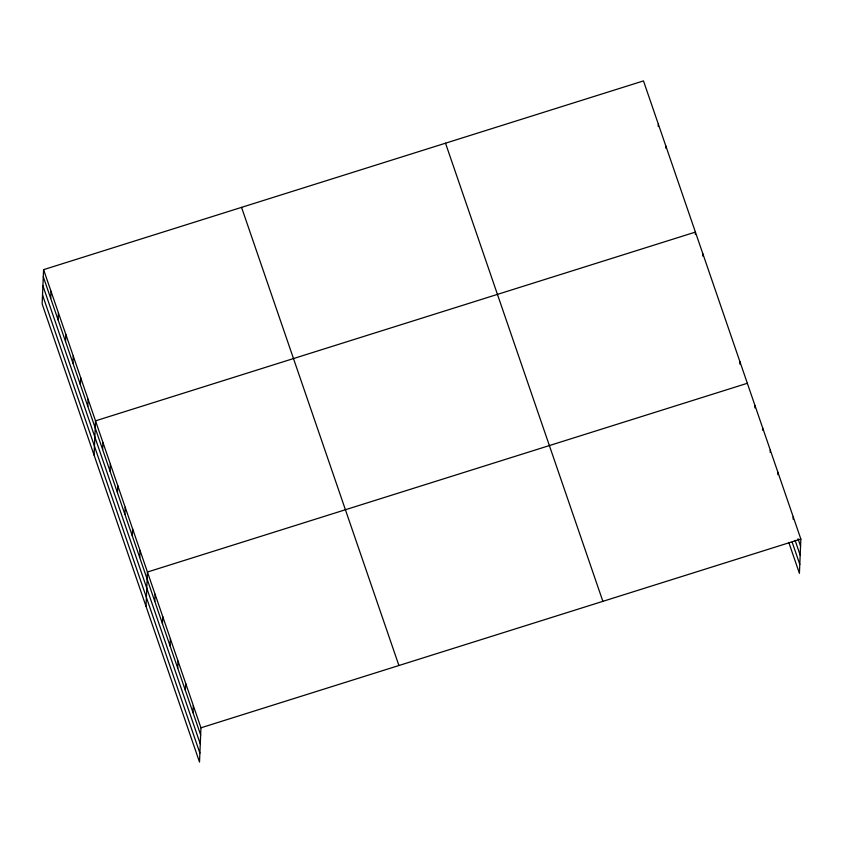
<?xml version="1.0" encoding="UTF-8"?>
<svg xmlns="http://www.w3.org/2000/svg" width="843" height="843" viewBox="0 0 843 843"><rect width="100%" height="100%" fill="white"/><g stroke="black" fill="none" stroke-linecap="round" stroke-linejoin="round"><path stroke-width="1.26" d="M43.583 269.655L42.15 303.944L199.517 762.093L200.95 727.804L43.583 269.655L643.483 80.907L800.85 539.056L799.417 573.345L788.795 542.439M50.706 298.38L51.002 291.256M58.125 319.971L58.42 312.858M65.543 341.573L65.838 334.45M72.962 363.175L73.257 356.052M80.38 384.766L80.675 377.653M87.798 406.368L88.093 399.245M94.079 455.136L95.522 420.847L695.412 232.099L695.317 234.47M102.635 449.561L102.941 442.449M110.054 471.163L110.359 464.04M117.472 492.765L117.778 485.642M124.89 514.356L125.196 507.244M132.309 535.958L132.614 528.835M139.727 557.56L140.033 550.437M146.008 606.328L147.451 572.028L747.351 383.28M154.796 601.407L155.091 594.283M162.436 623.662L162.731 616.539M170.075 645.917L170.381 638.794M177.725 668.162L178.021 661.049M185.365 690.417L185.66 683.294M193.005 712.672L193.31 705.549M658.225 126.482L658.32 124.1M665.643 148.073L665.738 145.702M702.735 256.072L702.83 253.69M739.827 364.06L739.933 361.689M754.885 407.907L754.991 405.536M762.536 430.162L762.63 427.791M770.175 452.417L770.281 450.046M777.826 474.672L777.92 472.291M793.105 519.172L793.21 516.801M200.95 727.804L800.85 539.056M798.005 538.761L800.555 546.169M795.075 540.3L800.176 555.137M792.146 542.123L799.786 564.378M445.515 143.194L602.882 601.344M241.551 207.367L398.918 665.517M43.288 276.778L200.655 734.927M42.909 285.745L200.276 743.895M42.529 294.987L199.886 753.126"/></g></svg>
